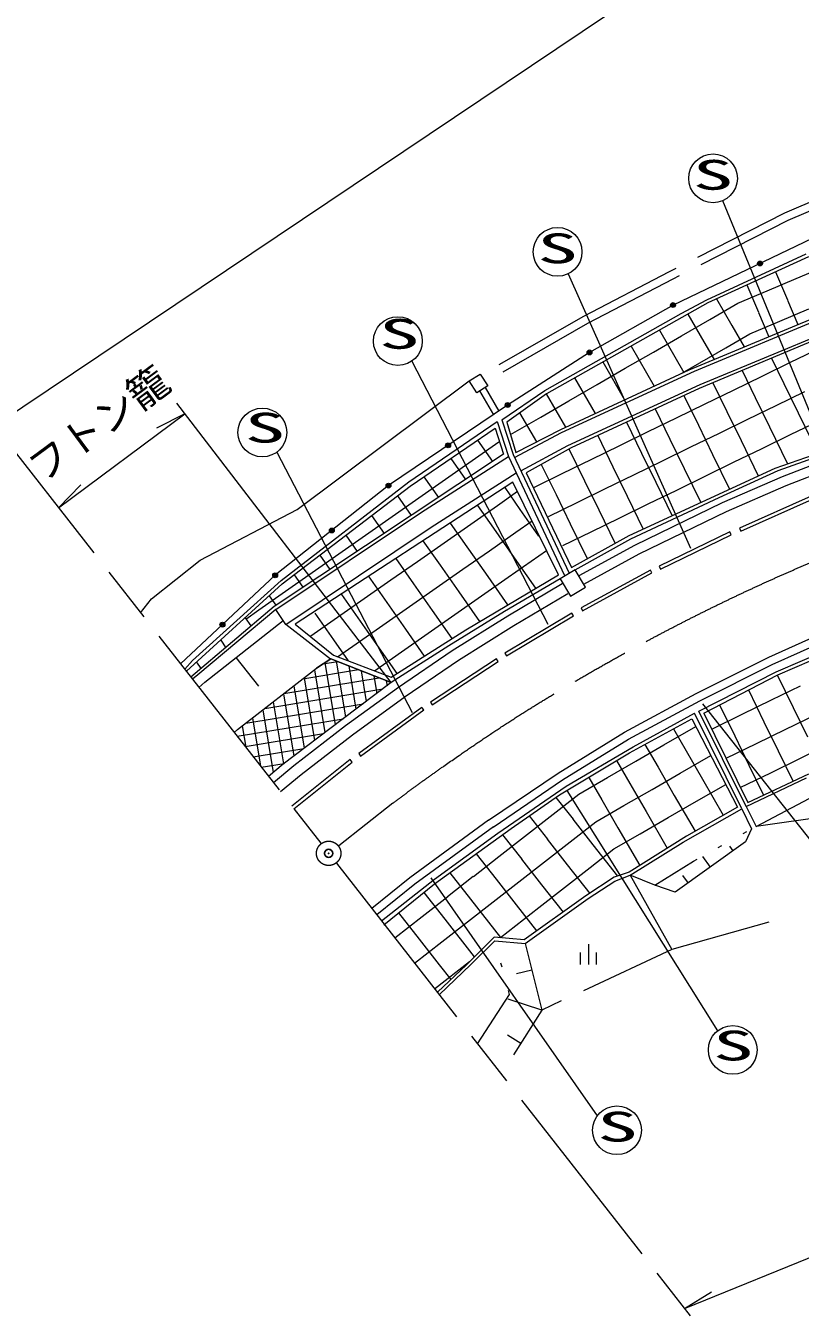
# Model space of a CAD drawing. Units: millimetres, scale not verified. Extents: x 40000 to 680000, y 20000 to 380000.
# Drawn here: x 362869 to 410504, y 238394 to 317432 of the extents above; entities that cross this region are included whole.
import ezdxf
from ezdxf.enums import TextEntityAlignment as Align

# ---------------------------------------------------------------- set-up
doc = ezdxf.new("R2010")
doc.units = ezdxf.units.MM
doc.header["$LTSCALE"] = 1000
doc.header["$PDMODE"] = 32
doc.header["$PDSIZE"] = 500
for name, pattern in [('CHAIN', [18.5, 12, -1.5, 3.5, -1.5]), ('DASHED', [7.5, 6, -1.5]), ('DOTTED', [1.75, 0.25, -1.5])]:
    doc.linetypes.add(name, pattern=pattern)
for name, color, linetype, lineweight in [('M-BGD', 7, 'Continuous', 13), ('M-BMK', 2, 'CHAIN', 13), ('M-STR-HTXT', 7, 'Continuous', 13)]:
    doc.layers.add(name, color=color, linetype=linetype, lineweight=lineweight)
doc.layers.add('M-OTRS', color=6, linetype='Continuous')
doc.styles.add('ＭＳ ゴシック', font='')
doc.styles.get('ＭＳ ゴシック').set_extended_font_data('MS Gothic')

msp = doc.modelspace()

# ---------------------------------------------------------------- linework, layer by layer
at = {"layer": 'M-BGD', "linetype": 'DASHED'}
for p, q in [((418671, 309828), (409528, 305898)), ((418841, 309357), (409741, 305445)), ((409528, 305898), (402444, 302281)), ((409741, 305445), (402672, 301837)), ((402444, 302281), (397173, 299548)), ((402672, 301837), (397412, 299109)), ((397173, 299548), (390860, 295920)), ((397412, 299109), (391131, 295499)), ((390785, 294963), (391629, 293498)), ((391131, 295162), (391961, 293723)), ((414968, 291846), (409389, 289680)), ((415185, 291286), (409617, 289125)), ((409389, 289680), (405695, 288069)), ((409617, 289125), (405947, 287524)), ((405695, 288069), (400307, 285442)), ((405947, 287524), (400582, 284909)), ((400307, 285442), (396890, 283581)), ((400582, 284909), (397177, 283054)), ((395856, 283082), (392520, 281096)), ((396214, 282481), (392884, 280498)), ((392520, 281096), (389099, 278971)), ((408561, 278583), (413123, 280628)), ((392884, 280498), (389481, 278384)), ((408776, 278131), (413316, 280167)), ((389099, 278971), (385794, 276714)), ((389481, 278384), (386198, 276142)), ((404099, 276338), (408561, 278583)), ((404330, 275895), (408776, 278131)), ((385794, 276714), (382544, 274348)), ((386198, 276142), (382964, 273787)), ((399697, 273965), (404099, 276338)), ((399947, 273531), (404330, 275895)), ((382544, 274348), (379363, 271891)), ((382964, 273787), (379802, 271345)), ((395605, 271443), (399697, 273965)), ((395877, 271024), (399947, 273531)), ((379363, 271891), (378113, 270843)), ((379802, 271345), (378545, 270291)), ((391336, 268541), (395605, 271443)), ((391617, 268127), (395877, 271024)), ((407783, 268152), (411447, 270093)), ((391336, 268541), (386498, 265009)), ((391631, 268137), (386802, 264612)), ((401555, 264546), (403934, 266020)), ((386498, 265009), (384150, 263116)), ((400044, 265161), (402601, 260598)), ((386802, 264612), (384458, 262722)), ((402601, 260598), (394603, 256863)), ((390659, 254786), (392618, 257820))]:
    msp.add_line(p, q, dxfattribs=at)
at = {"layer": 'M-BGD'}
for p, q in [((413374, 305364), (402678, 300242)), ((404765, 300575), (410857, 303393)), ((411002, 303215), (404823, 300379)), ((408988, 302291), (409721, 300564)), ((410251, 301875), (412044, 302636)), ((407217, 301478), (407928, 299803)), ((408458, 301114), (410251, 301875)), ((404823, 300379), (394893, 294791)), ((403169, 299727), (404765, 300575)), ((404933, 299353), (406665, 300353)), ((405355, 300623), (406299, 298987)), ((406665, 300353), (408458, 301114)), ((409724, 300542), (410360, 299045)), ((394798, 294988), (403169, 299727)), ((402678, 300242), (397541, 297329)), ((403588, 299684), (404567, 297987)), ((403664, 296248), (412102, 299772)), ((403992, 296182), (412417, 299686)), ((407931, 299781), (408563, 298294)), ((409243, 299251), (411036, 300012)), ((403201, 298353), (404933, 299353)), ((404354, 295358), (412722, 298838)), ((406299, 298987), (407061, 297667)), ((407404, 298470), (409243, 299251)), ((401469, 297353), (403201, 298353)), ((401845, 298703), (403347, 296101)), ((412588, 298592), (404287, 295112)), ((404567, 297987), (405201, 296890)), ((405933, 297621), (407404, 298470)), ((397541, 297329), (392506, 294091)), ((399737, 296353), (401469, 297353)), ((400102, 297722), (401525, 295257)), ((403269, 296083), (405933, 297621)), ((409902, 296724), (411778, 297639)), ((398359, 296741), (399703, 294413)), ((408151, 295870), (409902, 296724)), ((408725, 296973), (409488, 295409)), ((390148, 295573), (390809, 295999)), ((390809, 295999), (391280, 295269)), ((395779, 292596), (403664, 296248)), ((395810, 292402), (403992, 296182)), ((396615, 295760), (397880, 293569)), ((398005, 295353), (399737, 296353)), ((406400, 295016), (408151, 295870)), ((406926, 296219), (407738, 294556)), ((379573, 287659), (390148, 295573)), ((390619, 294843), (390148, 295573)), ((391280, 295269), (390619, 294843)), ((392148, 293187), (394798, 294988)), ((396210, 291596), (404354, 295358)), ((396273, 294353), (398005, 295353)), ((404287, 295112), (396408, 291459)), ((404650, 294162), (406400, 295016)), ((405127, 295465), (405987, 293702)), ((409028, 294072), (410778, 294926)), ((409488, 295409), (410365, 293612)), ((392506, 294091), (385183, 289135)), ((394893, 294791), (392450, 293036)), ((394541, 293353), (396273, 294353)), ((394872, 294779), (396058, 292725)), ((402899, 293308), (404650, 294162)), ((403345, 294676), (404237, 292848)), ((407277, 293218), (409028, 294072)), ((407738, 294556), (408614, 292758)), ((392680, 292279), (394541, 293353)), ((393241, 293604), (394271, 291822)), ((401149, 292455), (402899, 293308)), ((401578, 293856), (402486, 291994)), ((405987, 293702), (406864, 291904)), ((410365, 293612), (411576, 291129)), ((386426, 289365), (391865, 293089)), ((386505, 289106), (391735, 292663)), ((391735, 292663), (392254, 291068)), ((391865, 293089), (392562, 290932)), ((392148, 293187), (392841, 291043)), ((392450, 293036), (393015, 291177)), ((393015, 291177), (395779, 292596)), ((399398, 291601), (401149, 292455)), ((399811, 293037), (400736, 291140)), ((404237, 292848), (405113, 291050)), ((405527, 292365), (407277, 293218)), ((408614, 292758), (409724, 290483)), ((409904, 292275), (411655, 293128)), ((390320, 290675), (391958, 291822)), ((390660, 291933), (391579, 290620)), ((392926, 290863), (395810, 292402)), ((398043, 292217), (398985, 290287)), ((402486, 291994), (403363, 290197)), ((403776, 291511), (405527, 292365)), ((406864, 291904), (407921, 289736)), ((408154, 291421), (409904, 292275)), ((409152, 290071), (414351, 291922)), ((392254, 291068), (378141, 281704)), ((387210, 287502), (392562, 290932)), ((392562, 290932), (396009, 283614)), ((392841, 291043), (396281, 283742)), ((393310, 290048), (396210, 291596)), ((396408, 291459), (393641, 289914)), ((396276, 291398), (397235, 289433)), ((397648, 290747), (399398, 291601)), ((400736, 291140), (401612, 289343)), ((402026, 290657), (403776, 291511)), ((405113, 291050), (406153, 288918)), ((406403, 290567), (408154, 291421)), ((408959, 290216), (412737, 291534)), ((388682, 289528), (390320, 290675)), ((389006, 290808), (389912, 289514)), ((394578, 290437), (395484, 288579)), ((395897, 289893), (397648, 290747)), ((398985, 290287), (399862, 288489)), ((399987, 286066), (408959, 290216)), ((400275, 289803), (402026, 290657)), ((403363, 290197), (404385, 288101)), ((404653, 289713), (406403, 290567)), ((405518, 288401), (409152, 290071)), ((378573, 283305), (386426, 289365)), ((392830, 289344), (379436, 280602)), ((387043, 288381), (388682, 289528)), ((387352, 289683), (388245, 288408)), ((387813, 286582), (393034, 289929)), ((395626, 283648), (392830, 289344)), ((393641, 289914), (396433, 284103)), ((394078, 289006), (395897, 289893)), ((397235, 289433), (398111, 287635)), ((398525, 288949), (400275, 289803)), ((401612, 289343), (402617, 287283)), ((402902, 288859), (404653, 289713)), ((385183, 289135), (378213, 283617)), ((378641, 283088), (386505, 289106)), ((385730, 288513), (386578, 287302)), ((391873, 287917), (393110, 288783)), ((392325, 289014), (393265, 287671)), ((395484, 288579), (396361, 286781)), ((396774, 288096), (398525, 288949)), ((401152, 288006), (402902, 288859)), ((411163, 288492), (406765, 286509)), ((385405, 287234), (387043, 288381)), ((390234, 286769), (391873, 287917)), ((390649, 287921), (391627, 286524)), ((395024, 287242), (396774, 288096)), ((399401, 287152), (401152, 288006)), ((399862, 288489), (400849, 286465)), ((400076, 285868), (405518, 288401)), ((406848, 286327), (411245, 288310)), ((373603, 284538), (379573, 287659)), ((378249, 281509), (387210, 287502)), ((383767, 286086), (385405, 287234)), ((384140, 287297), (384911, 286196)), ((393020, 286278), (394006, 286969)), ((393265, 287671), (394412, 286033)), ((397651, 286298), (399401, 287152)), ((398111, 287635), (399112, 285583)), ((378860, 280595), (387813, 286582)), ((388596, 285622), (390234, 286769)), ((388973, 286827), (389989, 285377)), ((391381, 285131), (393020, 286278)), ((391627, 286524), (392774, 284886)), ((395900, 285444), (397651, 286298)), ((396361, 286781), (397405, 284640)), ((406166, 286291), (401829, 284182)), ((406253, 286111), (406166, 286291)), ((406765, 286509), (406848, 286327)), ((382128, 284939), (383767, 286086)), ((382550, 286080), (383244, 285090)), ((386958, 284475), (388596, 285622)), ((387297, 285733), (388350, 284230)), ((389989, 285377), (391136, 283738)), ((396433, 284103), (399987, 286066)), ((396663, 283959), (400076, 285868)), ((401916, 284002), (406253, 286111)), ((370600, 282161), (373603, 284538)), ((380490, 283792), (382128, 284939)), ((380961, 284863), (381577, 283983)), ((385622, 284640), (386712, 283082)), ((389743, 283984), (391381, 285131)), ((392529, 283493), (394891, 285147)), ((392774, 284886), (394223, 282816)), ((378852, 282645), (380490, 283792)), ((385319, 283328), (386958, 284475)), ((388105, 282837), (389743, 283984)), ((388350, 284230), (389498, 282591)), ((396663, 283959), (395731, 283407)), ((397297, 282888), (396663, 283959)), ((401282, 283940), (397019, 281611)), ((397115, 281435), (401378, 283765)), ((401378, 283765), (401282, 283940)), ((401829, 284182), (401916, 284002)), ((378213, 283617), (372393, 278165)), ((372758, 277724), (378641, 283088)), ((373130, 278366), (378573, 283305)), ((379371, 283647), (379910, 282877)), ((383681, 282181), (385319, 283328)), ((383927, 283574), (385074, 281935)), ((386712, 283082), (387859, 281444)), ((389930, 280269), (395626, 283648)), ((390890, 282346), (392529, 283493)), ((391136, 283738), (392498, 281792)), ((395731, 283407), (392321, 281396)), ((395731, 283407), (396364, 282336)), ((377214, 281498), (378852, 282645)), ((377835, 282353), (378243, 281771)), ((382043, 281034), (383681, 282181)), ((382288, 282426), (383435, 280788)), ((386467, 281690), (388105, 282837)), ((389252, 281199), (390890, 282346)), ((389498, 282591), (390774, 280769)), ((396364, 282336), (397297, 282888)), ((369933, 281314), (370600, 282161)), ((378141, 281704), (373027, 277339)), ((378249, 281509), (373456, 277489)), ((376416, 280921), (377214, 281498)), ((378860, 280595), (378252, 281512)), ((384828, 280543), (386467, 281690)), ((385074, 281935), (386221, 280297)), ((387859, 281444), (389067, 279719)), ((392321, 281396), (388899, 279286)), ((397019, 281611), (397115, 281435)), ((373883, 277031), (378703, 280838)), ((376374, 280990), (376710, 280503)), ((381610, 278461), (378860, 280595)), ((379436, 280602), (381793, 278704)), ((380404, 279887), (382043, 281034)), ((380650, 281279), (381797, 279641)), ((383435, 280788), (384583, 279150)), ((387614, 280051), (389252, 281199)), ((396451, 281288), (392343, 278832)), ((392446, 278660), (396554, 281116)), ((396554, 281116), (396451, 281288)), ((409115, 277499), (418161, 281376)), ((383190, 279395), (384828, 280543)), ((385340, 277348), (389930, 280269)), ((385975, 278904), (387614, 280051)), ((386221, 280297), (387378, 278644)), ((374870, 279621), (375186, 279156)), ((381797, 279641), (382701, 278357)), ((382050, 278606), (383190, 279395)), ((384583, 279150), (385689, 277570)), ((388899, 279286), (385344, 277012)), ((409012, 277667), (413555, 279651)), ((372652, 277833), (373130, 278366)), ((373359, 278284), (373656, 277864)), ((377202, 276799), (375814, 278556)), ((381638, 278479), (380749, 277905)), ((380749, 277905), (381638, 278479)), ((381160, 278171), (382048, 278317)), ((381272, 278243), (381903, 274416)), ((385344, 277012), (381638, 278479)), ((381638, 278479), (385344, 277012)), ((381793, 278704), (385340, 277348)), ((381971, 278347), (382541, 274897)), ((384313, 277740), (385975, 278904)), ((391823, 278487), (387759, 275816)), ((387869, 275649), (391933, 278320)), ((391933, 278320), (391823, 278487)), ((392343, 278832), (392446, 278660)), ((373456, 277489), (373134, 277216)), ((375885, 274119), (380749, 277905)), ((375885, 274119), (380749, 277905)), ((379903, 277247), (383325, 277811)), ((380626, 277810), (381266, 273935)), ((382738, 278044), (383178, 275378)), ((383505, 277740), (383815, 275859)), ((384272, 277436), (384453, 276339)), ((404258, 275259), (409012, 277667)), ((404572, 275138), (409115, 277499)), ((409088, 277488), (410066, 275483)), ((373521, 276721), (373883, 277031)), ((378735, 276337), (384602, 277305)), ((379356, 276821), (379992, 272972)), ((379991, 277316), (380629, 273454)), ((385344, 277012), (382330, 274738)), ((385038, 277133), (385090, 276820)), ((408729, 275944), (410526, 276821)), ((377567, 275428), (384834, 276627)), ((378721, 276327), (379354, 272491)), ((406931, 275067), (408729, 275944)), ((407314, 276563), (408268, 274607)), ((376399, 274518), (383618, 275710)), ((377451, 275338), (378088, 271479)), ((378086, 275832), (378717, 272010)), ((387233, 275490), (383347, 272648)), ((383465, 272487), (387351, 275329)), ((387351, 275329), (387233, 275490)), ((387759, 275816), (387869, 275649)), ((400225, 273054), (403990, 275125)), ((406909, 269255), (403990, 275125)), ((407178, 269389), (404258, 275259)), ((404572, 275138), (407273, 269628)), ((405055, 274152), (406931, 275067)), ((405539, 275640), (406471, 273730)), ((410066, 275483), (410943, 273686)), ((375870, 273714), (382402, 274792)), ((376181, 274349), (376397, 273040)), ((376816, 274843), (377306, 271877)), ((382330, 274738), (378702, 271999)), ((399998, 272685), (403830, 274793)), ((402119, 273176), (404080, 274309)), ((403830, 274793), (406646, 269351)), ((408268, 274607), (409145, 272809)), ((409606, 274146), (411356, 275000)), ((375686, 273951), (375885, 274119)), ((375686, 273951), (375885, 274119)), ((376366, 273080), (381187, 273875)), ((402699, 274171), (403485, 272810)), ((406471, 273730), (407348, 271932)), ((407808, 273269), (409606, 274146)), ((376862, 272445), (379972, 272958)), ((395686, 270099), (399998, 272685)), ((396109, 270642), (400225, 273054)), ((400387, 272176), (402119, 273176)), ((400946, 273207), (401753, 271810)), ((403485, 272810), (404485, 271078)), ((405935, 272356), (407808, 273269)), ((409145, 272809), (410058, 270937)), ((410482, 272349), (412186, 273179)), ((377358, 271810), (378758, 272041)), ((378702, 271999), (377804, 271239)), ((382828, 272279), (379231, 269413)), ((379354, 269256), (382952, 272123)), ((382952, 272123), (382828, 272279)), ((383347, 272648), (383465, 272487)), ((398655, 271176), (400387, 272176)), ((399211, 272213), (400021, 270810)), ((403119, 271444), (405001, 272531)), ((407348, 271932), (408248, 270086)), ((408685, 271472), (410482, 272349)), ((396884, 270154), (398655, 271176)), ((397496, 271184), (398289, 269810)), ((401387, 270444), (403119, 271444)), ((401753, 271810), (402753, 270078)), ((406816, 270560), (408685, 271472)), ((407179, 269387), (410883, 271145)), ((407273, 269628), (411026, 271392)), ((391893, 267751), (396109, 270642)), ((399655, 269444), (401387, 270444)), ((400021, 270810), (401021, 269078)), ((404119, 269712), (405921, 270753)), ((404485, 271078), (405769, 268854)), ((392716, 268029), (395686, 270099)), ((395126, 268781), (396884, 270154)), ((395478, 269954), (396530, 268608)), ((398289, 269810), (399289, 268078)), ((402387, 268712), (404119, 269712)), ((402753, 270078), (404029, 267867)), ((379582, 269025), (379550, 269004)), ((393550, 267549), (395126, 268781)), ((393835, 268809), (394954, 267377)), ((397923, 268444), (399655, 269444)), ((401021, 269078), (402322, 266824)), ((403307, 267197), (406909, 269255)), ((406646, 269351), (403504, 267570)), ((406909, 269255), (407513, 268020)), ((407179, 269387), (407783, 268152)), ((414368, 269095), (407783, 268152)), ((388003, 264638), (392716, 268029)), ((396347, 267213), (397923, 268444)), ((396519, 268617), (397750, 267041)), ((399289, 268078), (400629, 265757)), ((400655, 267712), (402387, 268712)), ((407513, 268020), (407131, 267213)), ((388012, 264916), (391893, 267751)), ((391974, 266318), (393550, 267549)), ((392198, 267656), (393378, 266146)), ((394771, 265982), (396347, 267213)), ((394943, 267385), (396174, 265809)), ((399044, 266782), (400655, 267712)), ((403504, 267570), (399978, 265347)), ((400044, 265161), (403307, 267197)), ((407131, 267213), (402816, 264111)), ((390573, 266487), (391802, 264914)), ((397578, 265637), (399044, 266782)), ((397750, 267041), (399261, 265108)), ((406156, 266951), (406364, 266662)), ((390398, 265087), (391974, 266318)), ((393195, 264750), (394771, 265982)), ((393367, 266154), (394598, 264578)), ((396002, 264406), (397578, 265637)), ((396174, 265809), (397552, 264047)), ((404481, 266323), (404962, 265654)), ((384746, 262354), (388012, 264916)), ((388811, 263864), (390387, 265095)), ((388946, 265316), (390215, 263691)), ((391791, 264923), (393022, 263347)), ((399059, 265040), (397315, 263891)), ((397451, 263724), (399090, 264806)), ((399978, 265347), (399059, 265040)), ((399090, 264806), (400044, 265161)), ((401555, 264546), (400044, 265161)), ((403265, 265137), (403599, 264673)), ((384899, 262109), (388003, 264638)), ((387354, 264109), (388650, 262452)), ((391619, 263519), (393195, 264750)), ((394426, 263174), (396002, 264406)), ((394598, 264578), (395915, 262893)), ((402816, 264111), (401555, 264546)), ((387246, 262624), (388822, 263855)), ((390043, 262288), (391619, 263519)), ((390215, 263691), (392062, 261327)), ((393022, 263347), (394284, 261732)), ((397315, 263891), (393521, 261189)), ((393588, 260959), (397451, 263724)), ((385562, 261309), (387246, 262624)), ((385804, 262846), (387074, 261220)), ((388639, 262460), (390455, 260135)), ((392062, 261327), (394426, 263174)), ((388467, 261056), (390043, 262288)), ((408573, 262267), (402601, 260598)), ((386786, 259743), (388467, 261056)), ((387063, 261229), (388294, 259653)), ((391682, 261361), (389976, 259656)), ((390233, 259661), (391722, 261136)), ((393521, 261189), (391682, 261361)), ((391722, 261136), (393588, 260959)), ((393588, 260959), (394603, 256863)), ((397469, 260914), (397469, 259664)), ((396969, 260414), (396969, 259664)), ((397969, 259664), (397969, 260414)), ((388017, 258167), (390167, 259847)), ((389976, 259656), (388194, 257970)), ((388292, 257814), (390233, 259661)), ((388294, 259653), (389008, 258739)), ((393048, 259119), (393986, 259351)), ((394603, 256863), (392533, 257530)), ((394603, 256863), (392866, 254111)), ((392507, 255340), (393318, 254828))]:
    msp.add_line(p, q, dxfattribs=at)
at = {"layer": 'M-BGD', "linetype": 'CHAIN'}
for p, q in [((359671, 294449), (381012, 267133)), ((381975, 265901), (403725, 238061))]:
    msp.add_line(p, q, dxfattribs=at)
at = {"layer": 'M-BGD', "linetype": 'DOTTED'}
for p, q in [((403934, 266020), (407513, 268020)), ((392618, 257820), (391722, 261136))]:
    msp.add_line(p, q, dxfattribs=at)
at = {"layer": 'M-BGD'}
for centre, radius in [((408026, 302803), 150), ((408026, 302803), 100), ((408026, 302803), 50), ((402678, 300242), 150), ((402678, 300242), 100), ((402678, 300242), 50), ((397541, 297329), 150), ((397541, 297329), 100), ((397541, 297329), 50), ((392506, 294091), 150), ((392506, 294091), 100), ((392506, 294091), 50), ((388845, 291613), 150), ((388845, 291613), 100), ((388845, 291613), 50), ((385183, 289135), 150), ((385183, 289135), 100), ((385183, 289135), 50), ((381698, 286376), 150), ((381698, 286376), 100), ((381698, 286376), 50), ((378213, 283617), 150), ((378213, 283617), 100), ((378213, 283617), 50), ((374967, 280576), 150), ((374967, 280576), 100), ((374967, 280576), 50)]:
    msp.add_circle(centre, radius, dxfattribs=at)
at = {"layer": 'M-BMK'}
msp.add_line((385450, 269597), (382131, 266973), dxfattribs=at)
msp.add_circle((381499, 266509), 750, dxfattribs=at)
msp.add_open_spline([(385450, 269597), (385598, 269709), (385747, 269820), (385896, 269931), (386045, 270042), (386194, 270153), (386343, 270263), (386493, 270373), (386642, 270483), (386792, 270593), (387691, 271251), (388601, 271895), (389517, 272529), (390891, 273481), (392281, 274411), (393697, 275299), (394311, 275684), (394930, 276062), (395552, 276435), (396173, 276808), (396798, 277177), (397425, 277540), (398053, 277903), (398683, 278261), (399317, 278613), (403260, 280806), (407318, 282797), (411481, 284546), (417628, 287129), (424003, 289184), (430499, 290688), (436979, 292190), (443580, 293144), (450205, 293738), (454634, 294135), (459074, 294372), (463516, 294458), (464257, 294472), (464998, 294483), (465739, 294494), (466480, 294506), (467221, 294519), (467962, 294527), (468701, 294536), (469440, 294540), (470179, 294543)], degree=3, knots=[0, 0, 0, 0, 1, 1, 1, 2, 2, 2, 3, 3, 3, 4, 4, 4, 5, 5, 5, 6, 6, 6, 7, 7, 7, 8, 8, 8, 9, 9, 9, 10, 10, 10, 11, 11, 11, 12, 12, 12, 13, 13, 13, 14, 14, 14, 15, 15, 15, 15], dxfattribs=at)
msp.add_point((381499, 266509), dxfattribs=at)
at = {"layer": 'M-OTRS'}
msp.add_point((381499, 266509), dxfattribs=at)
at = {"layer": 'M-STR-HTXT'}
for p, q in [((360945, 292819), (405105, 322474)), ((412950, 289118), (405738, 306664)), ((396226, 302164), (403761, 285278)), ((386614, 296794), (394971, 280603)), ((385344, 277012), (372154, 294211)), ((364896, 287762), (372653, 293561)), ((372653, 293561), (370913, 292662)), ((378310, 291194), (386633, 275185)), ((364896, 287762), (366250, 289176)), ((414800, 262659), (404510, 275713)), ((405425, 255597), (396164, 270385)), ((398023, 250367), (387795, 265008)), ((403382, 238500), (438352, 252792)), ((403382, 238500), (405049, 239529))]:
    msp.add_line(p, q, dxfattribs=at)
for centre in [(405139, 308039), (395577, 303516), (385757, 298025), (377423, 292404), (406350, 254416), (399228, 249474)]:
    msp.add_circle(centre, 1500, dxfattribs=at)

# ---------------------------------------------------------------- texts
at = {"layer": 'M-STR-HTXT', "style": 'ＭＳ ゴシック', "width": 2}
for p in [(403889, 306789), (394327, 302266), (384596, 297005), (376332, 291231), (405135, 253217), (398012, 248225)]:
    msp.add_text('S', height=1833, dxfattribs=at).set_placement(p, align=Align.BOTTOM_LEFT)
at = {"layer": 'M-STR-HTXT', "style": 'ＭＳ ゴシック'}
msp.add_text('フトン籠', height=1833, rotation=36.425, dxfattribs=at).set_placement((368227, 291754), align=Align.BOTTOM_CENTER)

doc.saveas('drawing.dxf')
